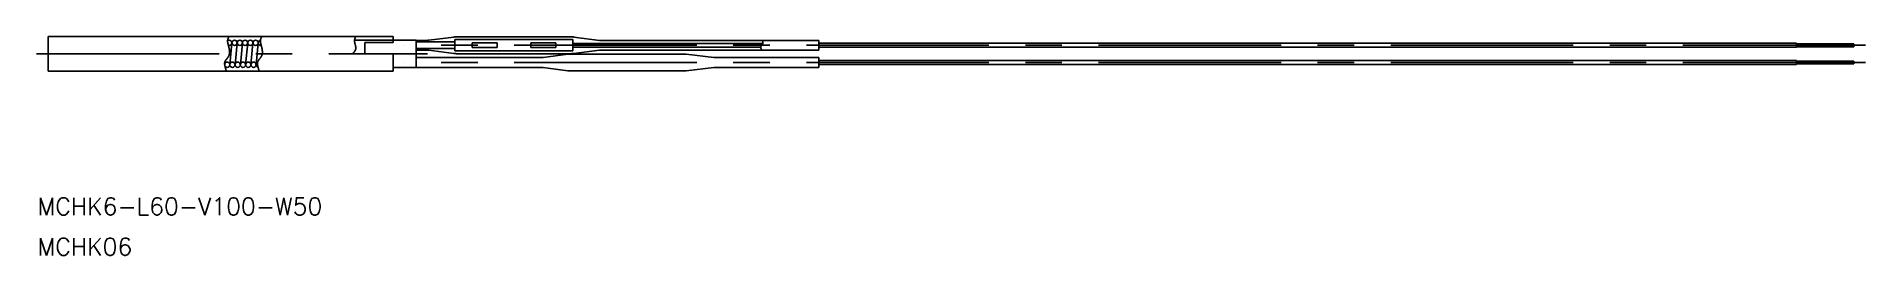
# Model space of a CAD drawing. Extents: x -2 to 316, y -32 to 6.
import ezdxf
from ezdxf.enums import TextEntityAlignment as Align

# ---------------------------------------------------------------- set-up
doc = ezdxf.new("R2010")
doc.units = 0
doc.linetypes.add('CENTER', pattern=[50.8, 31.75, -6.35, 6.35, -6.35])
doc.layers.get('0').update_dxf_attribs({"linetype": 'CONTINUOUS'})
doc.layers.add('CENTER', color=1, linetype='CONTINUOUS')
doc.styles.get("Standard").update_dxf_attribs({"font": 'txt.shx', "height": 3, "bigfont": 'bigfont.shx'})

msp = doc.modelspace()

# ---------------------------------------------------------------- linework, layer by layer
at = {"color": 7, "linetype": 'CONTINUOUS'}
for p, q in [((0, 0), (0, 6)), ((0, 6), (60, 6)), ((31.95, 4.89), (31.59, 1.11)), ((32.87, 4.89), (32.51, 1.11)), ((33.79, 4.89), (33.43, 1.11)), ((34.71, 4.89), (34.35, 1.11)), ((35.63, 4.89), (35.27, 1.11)), ((36.55, 4.89), (36.19, 1.11)), ((53.28, 5.38), (64, 5.38)), ((60, 5), (55.09, 5)), ((55.09, 3), (55.09, 5)), ((60, 6), (60, 5)), ((64, 5.38), (64, 0.62)), ((64, 5.35), (65.97, 5.35)), ((64, 5.09), (70.73, 5.09)), ((64, 3.91), (70.73, 3.91)), ((64, 3.65), (65.97, 3.65)), ((66.23, 5.37), (70.56, 5.93)), ((66.23, 3.63), (70.56, 3.07)), ((70.73, 5.47), (91.27, 5.47)), ((70.73, 5.47), (70.73, 3.53)), ((70.73, 3.53), (91.27, 3.53)), ((71.2, 5.97), (90.8, 5.97)), ((78.06, 4.89), (73.73, 4.89)), ((73.73, 4.89), (73.73, 4.11)), ((73.73, 4.11), (78.06, 4.11)), ((78.06, 4.11), (78.06, 4.89)), ((83.94, 4.11), (83.94, 4.89)), ((83.94, 4.89), (88.27, 4.89)), ((88.27, 4.11), (83.94, 4.11)), ((88.27, 4.89), (88.27, 4.11)), ((91.27, 5.47), (91.27, 3.53)), ((91.27, 4.81), (124.28, 4.81)), ((91.27, 4.19), (123.92, 4.19)), ((95.9, 5.35), (91.44, 5.93)), ((95.9, 3.65), (91.44, 3.07)), ((95.9, 5.35), (134, 5.35)), ((95.9, 3.65), (134, 3.65)), ((134, 3.65), (134, 5.35)), ((134, 4.84), (304, 4.84)), ((134, 4.16), (304, 4.16)), ((304, 4.84), (304, 4.16)), ((304, 4.75), (314, 4.75)), ((304, 4.25), (314, 4.25)), ((314, 4.25), (314, 4.75)), ((0, 0), (60, 0)), ((60, 3), (60, 0)), ((60, 0.62), (64, 0.62)), ((64, 2.35), (85.81, 2.35)), ((64, 0.65), (85.81, 0.65)), ((71.2, 3.03), (90.8, 3.03)), ((86.07, 2.37), (90.4, 2.93)), ((86.07, 0.63), (90.4, 0.07)), ((91.04, 2.97), (110.96, 2.97)), ((91.04, 0.03), (110.96, 0.03)), ((115.74, 2.35), (110.96, 2.97)), ((115.74, 0.65), (110.96, 0.03)), ((115.74, 2.35), (134, 2.35)), ((115.74, 0.65), (134, 0.65)), ((134, 2.35), (134, 0.65)), ((134, 1.84), (304, 1.84)), ((134, 1.16), (304, 1.16)), ((304, 1.16), (304, 1.84)), ((304, 1.75), (314, 1.75)), ((304, 1.25), (314, 1.25)), ((314, 1.75), (314, 1.25))]:
    msp.add_line(p, q, dxfattribs=at)
at = {"color": 3}
for points in [[(31.45, 6, 0), (31.44, 5.98, 0), (31.43, 5.96, 0), (31.42, 5.94, 0), (31.41, 5.92, 0), (31.4, 5.9, 0), (31.39, 5.88, 0), (31.38, 5.86, 0), (31.37, 5.84, 0), (31.36, 5.82, 0), (31.35, 5.8, 0), (31.34, 5.77, 0), (31.34, 5.75, 0), (31.33, 5.73, 0), (31.32, 5.71, 0), (31.31, 5.69, 0), (31.3, 5.67, 0), (31.3, 5.65, 0), (31.29, 5.63, 0), (31.28, 5.61, 0), (31.27, 5.59, 0), (31.27, 5.57, 0), (31.26, 5.55, 0), (31.26, 5.53, 0), (31.25, 5.51, 0), (31.25, 5.49, 0), (31.24, 5.47, 0), (31.24, 5.44, 0), (31.23, 5.42, 0), (31.23, 5.4, 0), (31.23, 5.38, 0), (31.22, 5.36, 0), (31.22, 5.34, 0), (31.22, 5.32, 0), (31.22, 5.3, 0), (31.22, 5.28, 0), (31.21, 5.26, 0), (31.21, 5.23, 0), (31.21, 5.21, 0), (31.21, 5.19, 0), (31.22, 5.17, 0), (31.22, 5.15, 0), (31.22, 5.13, 0), (31.22, 5.11, 0), (31.22, 5.09, 0), (31.22, 5.06, 0), (31.23, 5.04, 0), (31.23, 5.02, 0), (31.23, 5, 0), (31.23, 4.98, 0), (31.24, 4.96, 0), (31.24, 4.94, 0), (31.25, 4.91, 0), (31.25, 4.89, 0), (31.25, 4.87, 0), (31.26, 4.85, 0), (31.26, 4.83, 0), (31.27, 4.81, 0), (31.27, 4.78, 0), (31.28, 4.76, 0), (31.28, 4.74, 0), (31.29, 4.72, 0), (31.29, 4.7, 0), (31.3, 4.67, 0), (31.31, 4.65, 0), (31.31, 4.63, 0), (31.32, 4.61, 0), (31.32, 4.59, 0), (31.33, 4.56, 0), (31.33, 4.54, 0), (31.34, 4.52, 0), (31.35, 4.5, 0), (31.35, 4.47, 0), (31.36, 4.45, 0), (31.36, 4.43, 0), (31.37, 4.41, 0), (31.38, 4.38, 0), (31.38, 4.36, 0), (31.39, 4.34, 0), (31.39, 4.32, 0), (31.4, 4.29, 0), (31.41, 4.27, 0), (31.41, 4.25, 0), (31.42, 4.23, 0), (31.42, 4.2, 0), (31.43, 4.18, 0), (31.43, 4.16, 0), (31.44, 4.14, 0), (31.44, 4.11, 0), (31.45, 4.09, 0), (31.45, 4.07, 0), (31.46, 4.04, 0), (31.46, 4.02, 0), (31.47, 4, 0), (31.47, 3.98, 0), (31.48, 3.95, 0), (31.48, 3.93, 0), (31.49, 3.91, 0), (31.49, 3.89, 0), (31.5, 3.86, 0), (31.5, 3.84, 0), (31.5, 3.82, 0), (31.51, 3.79, 0), (31.51, 3.77, 0), (31.52, 3.75, 0), (31.52, 3.73, 0), (31.52, 3.7, 0), (31.52, 3.68, 0), (31.53, 3.66, 0), (31.53, 3.64, 0), (31.53, 3.61, 0), (31.54, 3.59, 0), (31.54, 3.57, 0), (31.54, 3.55, 0), (31.54, 3.52, 0), (31.54, 3.5, 0), (31.55, 3.48, 0), (31.55, 3.46, 0), (31.55, 3.44, 0), (31.55, 3.41, 0), (31.55, 3.39, 0), (31.55, 3.37, 0), (31.55, 3.35, 0), (31.55, 3.32, 0), (31.55, 3.3, 0), (31.55, 3.28, 0), (31.55, 3.26, 0), (31.55, 3.24, 0), (31.55, 3.22, 0), (31.55, 3.19, 0), (31.55, 3.17, 0), (31.54, 3.15, 0), (31.54, 3.13, 0), (31.54, 3.11, 0), (31.54, 3.09, 0), (31.54, 3.06, 0), (31.53, 3.04, 0), (31.53, 3.02, 0), (31.53, 3, 0), (31.52, 2.98, 0), (31.52, 2.96, 0), (31.51, 2.94, 0), (31.51, 2.92, 0), (31.5, 2.9, 0), (31.5, 2.88, 0), (31.49, 2.86, 0), (31.49, 2.84, 0), (31.48, 2.81, 0), (31.47, 2.79, 0), (31.47, 2.77, 0), (31.46, 2.75, 0), (31.45, 2.73, 0), (31.44, 2.71, 0), (31.44, 2.69, 0), (31.43, 2.68, 0), (31.42, 2.66, 0), (31.41, 2.64, 0), (31.4, 2.62, 0), (31.39, 2.6, 0), (31.38, 2.58, 0), (31.37, 2.56, 0), (31.36, 2.54, 0), (31.35, 2.52, 0), (31.34, 2.5, 0), (31.32, 2.48, 0), (31.31, 2.47, 0), (31.3, 2.45, 0), (31.29, 2.43, 0), (31.28, 2.41, 0), (31.26, 2.39, 0), (31.25, 2.37, 0), (31.24, 2.36, 0), (31.22, 2.34, 0), (31.21, 2.32, 0), (31.2, 2.3, 0), (31.18, 2.28, 0), (31.17, 2.26, 0), (31.15, 2.25, 0), (31.14, 2.23, 0), (31.13, 2.21, 0), (31.11, 2.19, 0), (31.1, 2.17, 0), (31.08, 2.16, 0), (31.07, 2.14, 0), (31.06, 2.12, 0), (31.04, 2.1, 0), (31.03, 2.09, 0), (31.01, 2.07, 0), (31, 2.05, 0), (30.99, 2.03, 0), (30.97, 2.01, 0), (30.96, 2, 0), (30.95, 1.98, 0), (30.93, 1.96, 0), (30.92, 1.94, 0), (30.91, 1.92, 0), (30.9, 1.9, 0), (30.88, 1.89, 0), (30.87, 1.87, 0), (30.86, 1.85, 0), (30.85, 1.83, 0), (30.84, 1.81, 0), (30.83, 1.79, 0), (30.82, 1.78, 0), (30.81, 1.76, 0), (30.8, 1.74, 0), (30.79, 1.72, 0), (30.78, 1.7, 0), (30.77, 1.68, 0), (30.76, 1.66, 0), (30.75, 1.64, 0), (30.75, 1.62, 0), (30.74, 1.6, 0), (30.73, 1.58, 0), (30.73, 1.56, 0), (30.72, 1.54, 0), (30.72, 1.52, 0), (30.71, 1.5, 0), (30.71, 1.48, 0), (30.7, 1.46, 0), (30.7, 1.44, 0), (30.7, 1.42, 0), (30.7, 1.4, 0), (30.7, 1.38, 0), (30.69, 1.36, 0), (30.69, 1.34, 0), (30.69, 1.31, 0), (30.69, 1.29, 0), (30.69, 1.27, 0), (30.7, 1.25, 0), (30.7, 1.23, 0), (30.7, 1.21, 0), (30.7, 1.18, 0), (30.7, 1.16, 0), (30.71, 1.14, 0), (30.71, 1.12, 0), (30.71, 1.1, 0), (30.71, 1.07, 0), (30.72, 1.05, 0), (30.72, 1.03, 0), (30.73, 1.01, 0), (30.73, 0.99, 0), (30.74, 0.96, 0), (30.74, 0.94, 0), (30.75, 0.92, 0), (30.75, 0.9, 0), (30.76, 0.88, 0), (30.76, 0.85, 0), (30.77, 0.83, 0), (30.77, 0.81, 0), (30.78, 0.79, 0), (30.78, 0.76, 0), (30.79, 0.74, 0), (30.79, 0.72, 0), (30.8, 0.7, 0), (30.81, 0.68, 0), (30.81, 0.66, 0), (30.82, 0.63, 0), (30.82, 0.61, 0), (30.83, 0.59, 0), (30.83, 0.57, 0), (30.84, 0.55, 0), (30.84, 0.53, 0), (30.85, 0.5, 0), (30.86, 0.48, 0), (30.86, 0.46, 0), (30.87, 0.44, 0), (30.87, 0.42, 0), (30.88, 0.4, 0), (30.88, 0.38, 0), (30.89, 0.36, 0), (30.89, 0.33, 0), (30.9, 0.31, 0), (30.91, 0.29, 0), (30.91, 0.27, 0), (30.92, 0.25, 0), (30.92, 0.23, 0), (30.93, 0.21, 0), (30.93, 0.19, 0), (30.94, 0.17, 0), (30.94, 0.15, 0), (30.95, 0.12, 0), (30.95, 0.1, 0), (30.96, 0.08, 0), (30.96, 0.06, 0), (30.97, 0.04, 0), (30.98, 0.02, 0), (30.98, 0, 0)], [(37.16, 6, 0), (37.15, 5.98, 0), (37.14, 5.96, 0), (37.13, 5.94, 0), (37.12, 5.92, 0), (37.11, 5.9, 0), (37.1, 5.88, 0), (37.09, 5.86, 0), (37.08, 5.84, 0), (37.07, 5.82, 0), (37.06, 5.8, 0), (37.06, 5.77, 0), (37.05, 5.75, 0), (37.04, 5.73, 0), (37.03, 5.71, 0), (37.02, 5.69, 0), (37.01, 5.67, 0), (37.01, 5.65, 0), (37, 5.63, 0), (36.99, 5.61, 0), (36.99, 5.59, 0), (36.98, 5.57, 0), (36.97, 5.55, 0), (36.97, 5.53, 0), (36.96, 5.51, 0), (36.96, 5.49, 0), (36.95, 5.47, 0), (36.95, 5.44, 0), (36.94, 5.42, 0), (36.94, 5.4, 0), (36.94, 5.38, 0), (36.93, 5.36, 0), (36.93, 5.34, 0), (36.93, 5.32, 0), (36.93, 5.3, 0), (36.93, 5.28, 0), (36.93, 5.26, 0), (36.93, 5.23, 0), (36.93, 5.21, 0), (36.93, 5.19, 0), (36.93, 5.17, 0), (36.93, 5.15, 0), (36.93, 5.13, 0), (36.93, 5.11, 0), (36.93, 5.09, 0), (36.93, 5.06, 0), (36.94, 5.04, 0), (36.94, 5.02, 0), (36.94, 5, 0), (36.95, 4.98, 0), (36.95, 4.96, 0), (36.95, 4.94, 0), (36.96, 4.91, 0), (36.96, 4.89, 0), (36.97, 4.87, 0), (36.97, 4.85, 0), (36.97, 4.83, 0), (36.98, 4.81, 0), (36.98, 4.78, 0), (36.99, 4.76, 0), (36.99, 4.74, 0), (37, 4.72, 0), (37.01, 4.7, 0), (37.01, 4.67, 0), (37.02, 4.65, 0), (37.02, 4.63, 0), (37.03, 4.61, 0), (37.03, 4.59, 0), (37.04, 4.56, 0), (37.05, 4.54, 0), (37.05, 4.52, 0), (37.06, 4.5, 0), (37.06, 4.47, 0), (37.07, 4.45, 0), (37.08, 4.43, 0), (37.08, 4.41, 0), (37.09, 4.38, 0), (37.09, 4.36, 0), (37.1, 4.34, 0), (37.1, 4.32, 0), (37.11, 4.29, 0), (37.12, 4.27, 0), (37.12, 4.25, 0), (37.13, 4.23, 0), (37.13, 4.2, 0), (37.14, 4.18, 0), (37.14, 4.16, 0), (37.15, 4.14, 0), (37.15, 4.11, 0), (37.16, 4.09, 0), (37.16, 4.07, 0), (37.17, 4.04, 0), (37.17, 4.02, 0), (37.18, 4, 0), (37.18, 3.98, 0), (37.19, 3.95, 0), (37.19, 3.93, 0), (37.2, 3.91, 0), (37.2, 3.89, 0), (37.21, 3.86, 0), (37.21, 3.84, 0), (37.21, 3.82, 0), (37.22, 3.79, 0), (37.22, 3.77, 0), (37.23, 3.75, 0), (37.23, 3.73, 0), (37.23, 3.7, 0), (37.24, 3.68, 0), (37.24, 3.66, 0), (37.24, 3.64, 0), (37.24, 3.61, 0), (37.25, 3.59, 0), (37.25, 3.57, 0), (37.25, 3.55, 0), (37.25, 3.52, 0), (37.26, 3.5, 0), (37.26, 3.48, 0), (37.26, 3.46, 0), (37.26, 3.44, 0), (37.26, 3.41, 0), (37.26, 3.39, 0), (37.26, 3.37, 0), (37.26, 3.35, 0), (37.26, 3.32, 0), (37.26, 3.3, 0), (37.26, 3.28, 0), (37.26, 3.26, 0), (37.26, 3.24, 0), (37.26, 3.22, 0), (37.26, 3.19, 0), (37.26, 3.17, 0), (37.26, 3.15, 0), (37.25, 3.13, 0), (37.25, 3.11, 0), (37.25, 3.09, 0), (37.25, 3.06, 0), (37.24, 3.04, 0), (37.24, 3.02, 0), (37.24, 3, 0), (37.23, 2.98, 0), (37.23, 2.96, 0), (37.22, 2.94, 0), (37.22, 2.92, 0), (37.21, 2.9, 0), (37.21, 2.88, 0), (37.2, 2.86, 0), (37.2, 2.84, 0), (37.19, 2.81, 0), (37.19, 2.79, 0), (37.18, 2.77, 0), (37.17, 2.75, 0), (37.16, 2.73, 0), (37.16, 2.71, 0), (37.15, 2.69, 0), (37.14, 2.68, 0), (37.13, 2.66, 0), (37.12, 2.64, 0), (37.11, 2.62, 0), (37.1, 2.6, 0), (37.09, 2.58, 0), (37.08, 2.56, 0), (37.07, 2.54, 0), (37.06, 2.52, 0), (37.05, 2.5, 0), (37.04, 2.48, 0), (37.02, 2.47, 0), (37.01, 2.45, 0), (37, 2.43, 0), (36.99, 2.41, 0), (36.97, 2.39, 0), (36.96, 2.37, 0), (36.95, 2.36, 0), (36.93, 2.34, 0), (36.92, 2.32, 0), (36.91, 2.3, 0), (36.89, 2.28, 0), (36.88, 2.26, 0), (36.87, 2.25, 0), (36.85, 2.23, 0), (36.84, 2.21, 0), (36.82, 2.19, 0), (36.81, 2.17, 0), (36.8, 2.16, 0), (36.78, 2.14, 0), (36.77, 2.12, 0), (36.75, 2.1, 0), (36.74, 2.09, 0), (36.73, 2.07, 0), (36.71, 2.05, 0), (36.7, 2.03, 0), (36.68, 2.01, 0), (36.67, 2, 0), (36.66, 1.98, 0), (36.65, 1.96, 0), (36.63, 1.94, 0), (36.62, 1.92, 0), (36.61, 1.9, 0), (36.59, 1.89, 0), (36.58, 1.87, 0), (36.57, 1.85, 0), (36.56, 1.83, 0), (36.55, 1.81, 0), (36.54, 1.79, 0), (36.53, 1.78, 0), (36.52, 1.76, 0), (36.51, 1.74, 0), (36.5, 1.72, 0), (36.49, 1.7, 0), (36.48, 1.68, 0), (36.47, 1.66, 0), (36.46, 1.64, 0), (36.46, 1.62, 0), (36.45, 1.6, 0), (36.44, 1.58, 0), (36.44, 1.56, 0), (36.43, 1.54, 0), (36.43, 1.52, 0), (36.42, 1.5, 0), (36.42, 1.48, 0), (36.41, 1.46, 0), (36.41, 1.44, 0), (36.41, 1.42, 0), (36.41, 1.4, 0), (36.41, 1.38, 0), (36.4, 1.36, 0), (36.4, 1.34, 0), (36.4, 1.31, 0), (36.4, 1.29, 0), (36.41, 1.27, 0), (36.41, 1.25, 0), (36.41, 1.23, 0), (36.41, 1.21, 0), (36.41, 1.18, 0), (36.41, 1.16, 0), (36.42, 1.14, 0), (36.42, 1.12, 0), (36.42, 1.1, 0), (36.43, 1.07, 0), (36.43, 1.05, 0), (36.43, 1.03, 0), (36.44, 1.01, 0), (36.44, 0.99, 0), (36.45, 0.96, 0), (36.45, 0.94, 0), (36.46, 0.92, 0), (36.46, 0.9, 0), (36.47, 0.88, 0), (36.47, 0.85, 0), (36.48, 0.83, 0), (36.48, 0.81, 0), (36.49, 0.79, 0), (36.49, 0.76, 0), (36.5, 0.74, 0), (36.5, 0.72, 0), (36.51, 0.7, 0), (36.52, 0.68, 0), (36.52, 0.66, 0), (36.53, 0.63, 0), (36.53, 0.61, 0), (36.54, 0.59, 0), (36.54, 0.57, 0), (36.55, 0.55, 0), (36.56, 0.53, 0), (36.56, 0.5, 0), (36.57, 0.48, 0), (36.57, 0.46, 0), (36.58, 0.44, 0), (36.58, 0.42, 0), (36.59, 0.4, 0), (36.59, 0.38, 0), (36.6, 0.36, 0), (36.6, 0.33, 0), (36.61, 0.31, 0), (36.62, 0.29, 0), (36.62, 0.27, 0), (36.63, 0.25, 0), (36.63, 0.23, 0), (36.64, 0.21, 0), (36.64, 0.19, 0), (36.65, 0.17, 0), (36.65, 0.15, 0), (36.66, 0.12, 0), (36.66, 0.1, 0), (36.67, 0.08, 0), (36.68, 0.06, 0), (36.68, 0.04, 0), (36.69, 0.02, 0), (36.69, 0, 0)], [(53.49, 6, 0), (53.48, 5.98, 0), (53.47, 5.97, 0), (53.47, 5.95, 0), (53.46, 5.94, 0), (53.45, 5.92, 0), (53.44, 5.91, 0), (53.44, 5.89, 0), (53.43, 5.87, 0), (53.42, 5.86, 0), (53.42, 5.84, 0), (53.41, 5.83, 0), (53.4, 5.81, 0), (53.4, 5.79, 0), (53.39, 5.78, 0), (53.38, 5.76, 0), (53.38, 5.75, 0), (53.37, 5.73, 0), (53.36, 5.72, 0), (53.36, 5.7, 0), (53.35, 5.68, 0), (53.35, 5.67, 0), (53.34, 5.65, 0), (53.34, 5.64, 0), (53.33, 5.62, 0), (53.33, 5.6, 0), (53.32, 5.59, 0), (53.32, 5.57, 0), (53.31, 5.55, 0), (53.31, 5.54, 0), (53.3, 5.52, 0), (53.3, 5.51, 0), (53.3, 5.49, 0), (53.29, 5.47, 0), (53.29, 5.46, 0), (53.29, 5.44, 0), (53.29, 5.42, 0), (53.28, 5.41, 0), (53.28, 5.39, 0), (53.28, 5.38, 0), (53.28, 5.36, 0), (53.28, 5.34, 0), (53.28, 5.33, 0), (53.28, 5.31, 0), (53.28, 5.29, 0), (53.28, 5.28, 0), (53.28, 5.26, 0), (53.28, 5.24, 0), (53.28, 5.23, 0), (53.28, 5.21, 0), (53.28, 5.19, 0), (53.28, 5.17, 0), (53.28, 5.16, 0), (53.29, 5.14, 0), (53.29, 5.12, 0), (53.29, 5.11, 0), (53.29, 5.09, 0), (53.29, 5.07, 0), (53.3, 5.06, 0), (53.3, 5.04, 0), (53.3, 5.02, 0), (53.31, 5.01, 0), (53.31, 4.99, 0), (53.31, 4.97, 0), (53.32, 4.95, 0), (53.32, 4.94, 0), (53.33, 4.92, 0), (53.33, 4.9, 0), (53.33, 4.89, 0), (53.34, 4.87, 0), (53.34, 4.85, 0), (53.35, 4.83, 0), (53.35, 4.82, 0), (53.36, 4.8, 0), (53.36, 4.78, 0), (53.36, 4.77, 0), (53.37, 4.75, 0), (53.37, 4.73, 0), (53.38, 4.71, 0), (53.38, 4.7, 0), (53.39, 4.68, 0), (53.39, 4.66, 0), (53.4, 4.65, 0), (53.4, 4.63, 0), (53.41, 4.61, 0), (53.41, 4.59, 0), (53.42, 4.58, 0), (53.42, 4.56, 0), (53.43, 4.54, 0), (53.43, 4.53, 0), (53.44, 4.51, 0), (53.44, 4.49, 0), (53.44, 4.48, 0), (53.45, 4.46, 0), (53.45, 4.44, 0), (53.46, 4.43, 0), (53.46, 4.41, 0), (53.47, 4.39, 0), (53.47, 4.37, 0), (53.47, 4.36, 0), (53.48, 4.34, 0), (53.48, 4.32, 0), (53.48, 4.31, 0), (53.49, 4.29, 0), (53.49, 4.27, 0), (53.49, 4.26, 0), (53.5, 4.24, 0), (53.5, 4.23, 0), (53.5, 4.21, 0), (53.5, 4.19, 0), (53.51, 4.18, 0), (53.51, 4.16, 0), (53.51, 4.14, 0), (53.51, 4.13, 0), (53.51, 4.11, 0), (53.51, 4.09, 0), (53.51, 4.08, 0), (53.52, 4.06, 0), (53.52, 4.05, 0), (53.52, 4.03, 0), (53.52, 4.01, 0), (53.52, 4, 0), (53.51, 3.98, 0), (53.51, 3.97, 0), (53.51, 3.95, 0), (53.51, 3.94, 0), (53.51, 3.92, 0), (53.51, 3.91, 0), (53.5, 3.89, 0), (53.5, 3.87, 0), (53.5, 3.86, 0), (53.5, 3.84, 0), (53.49, 3.83, 0), (53.49, 3.81, 0), (53.48, 3.8, 0), (53.48, 3.78, 0), (53.47, 3.77, 0), (53.47, 3.75, 0), (53.46, 3.74, 0), (53.46, 3.72, 0), (53.45, 3.71, 0), (53.45, 3.69, 0), (53.44, 3.68, 0), (53.43, 3.66, 0), (53.43, 3.65, 0), (53.42, 3.64, 0), (53.41, 3.62, 0), (53.4, 3.61, 0), (53.4, 3.59, 0), (53.39, 3.58, 0), (53.38, 3.56, 0), (53.37, 3.55, 0), (53.36, 3.54, 0), (53.35, 3.52, 0), (53.34, 3.51, 0), (53.34, 3.49, 0), (53.33, 3.48, 0), (53.32, 3.46, 0), (53.31, 3.45, 0), (53.3, 3.44, 0), (53.29, 3.42, 0), (53.28, 3.41, 0), (53.27, 3.39, 0), (53.26, 3.38, 0), (53.24, 3.37, 0), (53.23, 3.35, 0), (53.22, 3.34, 0), (53.21, 3.33, 0), (53.2, 3.31, 0), (53.19, 3.3, 0), (53.18, 3.28, 0), (53.17, 3.27, 0), (53.16, 3.26, 0), (53.14, 3.24, 0), (53.13, 3.23, 0), (53.12, 3.22, 0), (53.11, 3.2, 0), (53.1, 3.19, 0), (53.08, 3.18, 0), (53.07, 3.16, 0), (53.06, 3.15, 0), (53.05, 3.13, 0), (53.03, 3.12, 0), (53.02, 3.11, 0), (53.01, 3.09, 0), (53, 3.08, 0), (52.98, 3.07, 0), (52.97, 3.05, 0), (52.96, 3.04, 0), (52.95, 3.03, 0), (52.93, 3.01, 0), (52.92, 3, 0)], [(124.23, 5.35, 0), (124.23, 5.34, 0), (124.23, 5.33, 0), (124.23, 5.32, 0), (124.24, 5.31, 0), (124.24, 5.3, 0), (124.24, 5.29, 0), (124.25, 5.28, 0), (124.25, 5.27, 0), (124.25, 5.26, 0), (124.25, 5.25, 0), (124.26, 5.24, 0), (124.26, 5.23, 0), (124.26, 5.22, 0), (124.27, 5.21, 0), (124.27, 5.2, 0), (124.27, 5.19, 0), (124.27, 5.18, 0), (124.28, 5.17, 0), (124.28, 5.16, 0), (124.28, 5.15, 0), (124.28, 5.14, 0), (124.29, 5.13, 0), (124.29, 5.12, 0), (124.29, 5.11, 0), (124.29, 5.1, 0), (124.29, 5.09, 0), (124.3, 5.08, 0), (124.3, 5.07, 0), (124.3, 5.06, 0), (124.3, 5.05, 0), (124.3, 5.04, 0), (124.3, 5.04, 0), (124.3, 5.03, 0), (124.3, 5.02, 0), (124.31, 5.01, 0), (124.31, 5, 0), (124.31, 4.99, 0), (124.31, 4.98, 0), (124.31, 4.97, 0), (124.31, 4.96, 0), (124.31, 4.95, 0), (124.31, 4.94, 0), (124.31, 4.93, 0), (124.31, 4.92, 0), (124.31, 4.91, 0), (124.3, 4.9, 0), (124.3, 4.89, 0), (124.3, 4.88, 0), (124.3, 4.87, 0), (124.3, 4.87, 0), (124.3, 4.86, 0), (124.3, 4.85, 0), (124.29, 4.84, 0), (124.29, 4.83, 0), (124.29, 4.82, 0), (124.29, 4.81, 0), (124.28, 4.8, 0), (124.28, 4.79, 0), (124.28, 4.78, 0), (124.27, 4.78, 0), (124.27, 4.77, 0), (124.27, 4.76, 0), (124.26, 4.75, 0), (124.26, 4.74, 0), (124.25, 4.73, 0), (124.25, 4.72, 0), (124.24, 4.71, 0), (124.24, 4.71, 0), (124.23, 4.7, 0), (124.23, 4.69, 0), (124.22, 4.68, 0), (124.22, 4.67, 0), (124.21, 4.66, 0), (124.21, 4.65, 0), (124.2, 4.65, 0), (124.2, 4.64, 0), (124.19, 4.63, 0), (124.18, 4.62, 0), (124.18, 4.61, 0), (124.17, 4.6, 0), (124.17, 4.6, 0), (124.16, 4.59, 0), (124.15, 4.58, 0), (124.15, 4.57, 0), (124.14, 4.56, 0), (124.14, 4.55, 0), (124.13, 4.55, 0), (124.12, 4.54, 0), (124.12, 4.53, 0), (124.11, 4.52, 0), (124.1, 4.51, 0), (124.1, 4.51, 0), (124.09, 4.5, 0), (124.08, 4.49, 0), (124.08, 4.48, 0), (124.07, 4.47, 0), (124.06, 4.46, 0), (124.06, 4.46, 0), (124.05, 4.45, 0), (124.05, 4.44, 0), (124.04, 4.43, 0), (124.03, 4.42, 0), (124.03, 4.42, 0), (124.02, 4.41, 0), (124.02, 4.4, 0), (124.01, 4.39, 0), (124.01, 4.38, 0), (124, 4.38, 0), (124, 4.37, 0), (123.99, 4.36, 0), (123.98, 4.35, 0), (123.98, 4.34, 0), (123.97, 4.33, 0), (123.97, 4.33, 0), (123.97, 4.32, 0), (123.96, 4.31, 0), (123.96, 4.3, 0), (123.95, 4.29, 0), (123.95, 4.29, 0), (123.95, 4.28, 0), (123.94, 4.27, 0), (123.94, 4.26, 0), (123.94, 4.25, 0), (123.93, 4.24, 0), (123.93, 4.24, 0), (123.93, 4.23, 0), (123.93, 4.22, 0), (123.92, 4.21, 0), (123.92, 4.2, 0), (123.92, 4.19, 0), (123.92, 4.19, 0), (123.92, 4.18, 0), (123.92, 4.17, 0), (123.92, 4.16, 0), (123.92, 4.15, 0), (123.92, 4.14, 0), (123.92, 4.13, 0), (123.92, 4.13, 0), (123.92, 4.12, 0), (123.92, 4.11, 0), (123.92, 4.1, 0), (123.92, 4.09, 0), (123.92, 4.08, 0), (123.92, 4.07, 0), (123.93, 4.06, 0), (123.93, 4.06, 0), (123.93, 4.05, 0), (123.93, 4.04, 0), (123.94, 4.03, 0), (123.94, 4.02, 0), (123.94, 4.01, 0), (123.94, 4, 0), (123.95, 3.99, 0), (123.95, 3.98, 0), (123.95, 3.98, 0), (123.96, 3.97, 0), (123.96, 3.96, 0), (123.97, 3.95, 0), (123.97, 3.94, 0), (123.97, 3.93, 0), (123.98, 3.92, 0), (123.98, 3.91, 0), (123.99, 3.9, 0), (123.99, 3.89, 0), (124, 3.89, 0), (124, 3.88, 0), (124.01, 3.87, 0), (124.01, 3.86, 0), (124.02, 3.85, 0), (124.03, 3.84, 0), (124.03, 3.83, 0), (124.04, 3.82, 0), (124.04, 3.81, 0), (124.05, 3.8, 0), (124.05, 3.8, 0), (124.06, 3.79, 0), (124.06, 3.78, 0), (124.07, 3.77, 0), (124.08, 3.76, 0), (124.08, 3.75, 0), (124.09, 3.74, 0), (124.09, 3.73, 0), (124.1, 3.72, 0), (124.11, 3.71, 0), (124.11, 3.7, 0), (124.12, 3.69, 0), (124.13, 3.69, 0), (124.13, 3.68, 0), (124.14, 3.67, 0), (124.14, 3.66, 0), (124.15, 3.65, 0)]]:
    msp.add_polyline3d(points, dxfattribs=at)
at = {"color": 7, "linetype": 'CONTINUOUS'}
for centre in [(32.42, 4.92), (33.34, 4.92), (34.25, 4.92), (35.17, 4.92), (36.09, 4.92), (32.05, 1.11), (32.97, 1.11), (33.89, 1.11), (34.81, 1.11), (35.73, 1.11)]:
    msp.add_circle(centre, 0.457, dxfattribs=at)
for centre, radius, start, end in [((31.5, 4.92), 0.457, 250.3352, 128.6681), ((37.01, 4.92), 0.457, 99.6415, 276.6363), ((65.97, 7.35), 2, 270, 277.3803), ((65.97, 1.65), 2, 82.6197, 90), ((71.2, 0.97), 5, 90, 97.3803), ((90.8, 0.97), 5, 82.6197, 90), ((31.14, 1.11), 0.457, 214.2713, 165.187), ((36.65, 1.11), 0.457, 119.5637, 253.26), ((71.2, 8.03), 5, 262.6197, 270), ((85.81, 4.35), 2, 270, 277.3803), ((85.81, -1.35), 2, 82.6197, 90), ((91.04, -2.03), 5, 90, 97.3803), ((91.04, 5.03), 5, 262.6197, 270), ((90.8, 8.03), 5, 270, 277.3803)]:
    msp.add_arc(centre, radius, start, end, dxfattribs=at)
at = {"layer": 'CENTER', "color": 1, "linetype": 'CENTER'}
for p, q in [((316, 4.5), (62, 4.5)), ((-2, 3), (66, 3)), ((316, 1.5), (62, 1.5))]:
    msp.add_line(p, q, dxfattribs=at)

# ---------------------------------------------------------------- texts
at = {"color": 7, "linetype": 'CONTINUOUS'}
for s, p in [('MCHK6-L60-V100-W50', (-1.82, -23.51)), ('MCHK06', (-1.82, -30.51))]:
    msp.add_text(s, height=3, dxfattribs=at).set_placement(p, align=Align.MIDDLE_LEFT)

doc.saveas('drawing.dxf')
